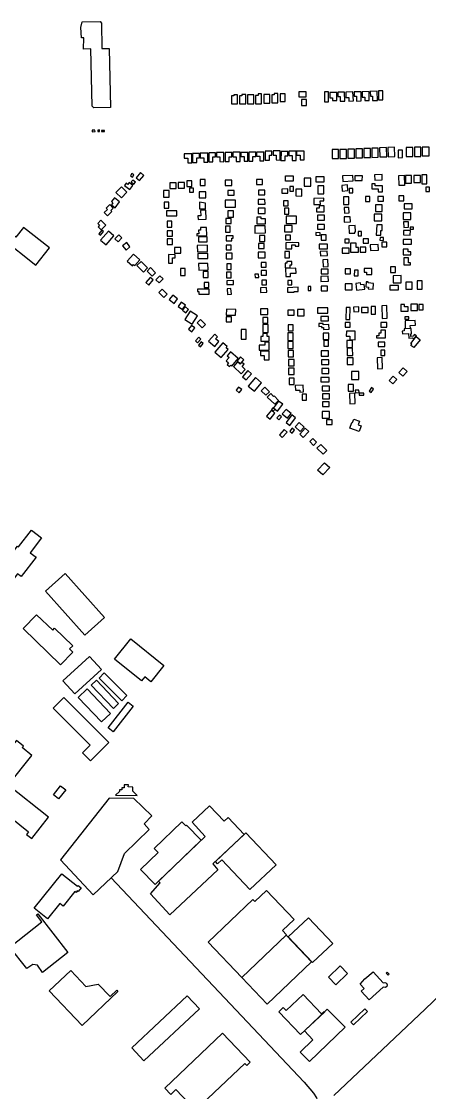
# Model space of a CAD drawing. Header units: metres. Extents: x -118 to 4032, y -3666 to 171.
# Drawn here: x 733 to 1143, y -1009 to 67 of the extents above; entities that cross this region are included whole.
import ezdxf

# ---------------------------------------------------------------- set-up
doc = ezdxf.new("R2010")
doc.units = ezdxf.units.M
for name, color, linetype in [('APRON', 1, 'Continuous'), ('CIVIL_BUILDING', 6, 'Continuous'), ('TAXIWAY', 5, 'Continuous')]:
    doc.layers.add(name, color=color, linetype=linetype)

msp = doc.modelspace()

# ---------------------------------------------------------------- linework, layer by layer
at = {"layer": 'APRON'}
for points in [[(772.1, -775.2), (804.9, -810.3), (829.8, -786.8), (836.3, -768.8), (861.3, -744.7), (856.2, -738.9), (863.9, -731.1), (845.9, -713.5), (820.9, -713.4), (772.1, -775.2)], [(882.1, -830.5), (862.4, -809.3), (872.1, -798.3), (870.6, -796.7), (917.3, -751.9), (904.3, -737.4), (921.9, -721), (936.7, -736.5), (940.6, -732.7), (956.6, -749.7), (925.3, -779.4), (930.1, -785.2), (882.1, -830.5)], [(954.2, -893.4), (979.7, -920.4), (1024.3, -877.6), (998.9, -850.8), (954.2, -893.4)], [(1017.2, -947.1), (1025.8, -956.1), (1012.8, -968.4), (1022.2, -977.9), (1058.1, -943.5), (1040.1, -925.4), (1017.2, -947.1)]]:
    msp.add_lwpolyline(points, close=True, dxfattribs=at)
at = {"layer": 'CIVIL_BUILDING'}
for points in [[(813.1, 65.7), (813.7, 40.1), (820.8, 40.2), (822.2, -19.2), (805.6, -19.6), (803.8, -17.7), (802.4, 39.7), (795.3, 39.3), (795.4, 50.7), (793.2, 50.8), (792.4, 61.3), (793.9, 66.8), (811.9, 67.3), (813.1, 65.7)], [(946.2, -7.6), (944, -7.6), (944, -15.6), (950.1, -15.6), (950.1, -6.3), (946.2, -6.3), (946.2, -7.6)], [(958.2, -15.5), (958.2, -6), (954.2, -6), (954.2, -7.3), (951.9, -7.3), (951.9, -15.5), (958.2, -15.5)], [(966.4, -15.4), (966.4, -6.6), (960, -6.6), (960, -15.4), (966.4, -15.4)], [(968.1, -15.4), (974.2, -15.4), (974.2, -5.5), (970.6, -5.5), (970.6, -7), (968.1, -7), (968.1, -15.4)], [(982.5, -14.9), (982.5, -6), (976.4, -6), (976.4, -14.9), (982.5, -14.9)], [(990.5, -5.1), (986.9, -5.1), (986.9, -6.6), (984.5, -6.6), (984.5, -14.6), (990.5, -14.6), (990.5, -5.1)], [(992.9, -5.3), (992.9, -13.3), (997.9, -13.3), (997.9, -5.3), (992.9, -5.3)], [(1019, -3.5), (1011.6, -3.5), (1011.6, -8.5), (1019, -8.5), (1019, -3.5)], [(1041.4, -13.6), (1041.4, -3.3), (1037.5, -3.3), (1037.5, -13.6), (1041.4, -13.6)], [(1045.5, -9.4), (1045.5, -12.3), (1049.7, -12.3), (1049.7, -4.1), (1042.7, -4.1), (1042.7, -9.4), (1045.5, -9.4)], [(1057.6, -3.7), (1050.9, -3.8), (1050.9, -8.1), (1053.1, -8.1), (1053.1, -12.8), (1057.7, -12.8), (1057.6, -3.7)], [(1066.4, -12.5), (1066, -3.5), (1058.8, -3.8), (1059, -9.2), (1061.7, -9.1), (1061.9, -12.7), (1066.4, -12.5)], [(1069.6, -7.8), (1069.7, -12.7), (1074.3, -12.6), (1074.1, -3.4), (1067.2, -3.5), (1067.3, -7.9), (1069.6, -7.8)], [(1082.4, -12.2), (1082.3, -3.2), (1075.3, -3.3), (1075.3, -8.7), (1078, -8.7), (1078, -12.2), (1082.4, -12.2)], [(1090.6, -12.1), (1090.4, -2.9), (1083.4, -3.1), (1083.5, -7.7), (1085.5, -7.7), (1085.6, -12.2), (1090.6, -12.1)], [(1091.7, -11.5), (1096, -11.5), (1096, -2.4), (1091.7, -2.4), (1091.7, -11.5)], [(1019.2, -11), (1014.2, -11), (1014.2, -17), (1019.2, -17), (1019.2, -11)], [(803.9, -42.1), (803.9, -43.5), (806.8, -43.4), (806.7, -41.9), (803.9, -42.1)], [(809.6, -41.8), (809.6, -43.3), (811.4, -43.3), (811.3, -41.7), (809.6, -41.8)], [(813.4, -42.3), (813.4, -43.3), (816.2, -43.3), (816.2, -42.3), (813.4, -42.3)], [(936.2, -73.7), (936.2, -64.4), (928.9, -64.4), (928.9, -68.8), (932.2, -68.8), (932.2, -73.6), (936.2, -73.7)], [(941.6, -73.6), (941.6, -68.8), (944.2, -68.8), (944.2, -64.5), (937.4, -64.5), (937.4, -73.6), (941.6, -73.6)], [(952.5, -73.5), (952.6, -64.2), (945.3, -64.2), (945.3, -68.6), (948.5, -68.6), (948.5, -73.5), (952.5, -73.5)], [(960.5, -64.3), (953.2, -64.3), (953.2, -68.5), (956.5, -68.5), (956.5, -73.1), (960.5, -73.1), (960.5, -64.3)], [(965.5, -73.1), (965.5, -68.5), (968.4, -68.5), (968.4, -64.1), (961.4, -64.1), (961.4, -73.1), (965.5, -73.1)], [(976.5, -64), (969.2, -64), (969.2, -68.1), (972.5, -68.1), (972.5, -72.8), (976.5, -72.8), (976.5, -64)], [(982, -72.1), (982, -67.2), (984.6, -67.2), (984.6, -63), (977.7, -63), (977.7, -72.1), (982, -72.1)], [(992.9, -72), (992.9, -62.7), (985.7, -62.7), (985.7, -67.1), (988.9, -67.1), (988.9, -71.9), (992.9, -72)], [(993.5, -72.4), (997.7, -72.5), (997.7, -67.7), (1000.5, -67.8), (1000.5, -63.4), (993.7, -63.3), (993.5, -72.4)], [(1009, -63), (1001.5, -63), (1001.5, -67.4), (1005, -67.4), (1005, -72.3), (1009, -72.3), (1009, -63)], [(1017, -63), (1009.4, -63.1), (1009.4, -67.2), (1013, -67.2), (1013.1, -71.8), (1017.1, -71.8), (1017, -63)], [(1051.5, -61.5), (1045, -61.5), (1045, -70.4), (1051.5, -70.4), (1051.5, -61.5)], [(1059.6, -61.3), (1052.9, -61.3), (1052.9, -70.3), (1059.6, -70.3), (1059.6, -61.3)], [(1061, -61), (1061, -70), (1067.4, -70), (1067.4, -61), (1061, -61)], [(1069, -69.8), (1075.5, -69.8), (1075.5, -60.8), (1069, -60.8), (1069, -69.8)], [(1083.6, -69.5), (1083.6, -60.5), (1077, -60.5), (1077, -69.5), (1083.6, -69.5)], [(1091.4, -60.1), (1084.8, -60.2), (1084.9, -69.3), (1091.5, -69.2), (1091.4, -60.1)], [(1092.8, -59.7), (1092.9, -68.8), (1099.9, -68.6), (1099.6, -59.5), (1092.8, -59.7)], [(1101.1, -59.4), (1101.4, -68.6), (1108.2, -68.3), (1107.9, -59.1), (1101.1, -59.4)], [(1115.7, -62), (1111.4, -62.1), (1111.5, -69.6), (1115.9, -69.5), (1115.7, -62)], [(1119.6, -59.4), (1119.6, -68.3), (1126.1, -68.3), (1126.1, -59.4), (1119.6, -59.4)], [(1134.2, -68.3), (1134.2, -59.2), (1127.7, -59.2), (1127.7, -68.3), (1134.2, -68.3)], [(1142.5, -67.8), (1142.5, -58.9), (1135.7, -58.9), (1135.7, -67.8), (1142.5, -67.8)], [(903.9, -74.8), (903.9, -65.8), (896.5, -65.8), (896.5, -70.1), (899.9, -70.1), (899.9, -74.8), (903.9, -74.8)], [(911.9, -69.8), (911.9, -65.4), (904.7, -65.4), (904.7, -74.6), (909, -74.6), (909, -69.8), (911.9, -69.8)], [(920.2, -65.1), (912.5, -65.1), (912.5, -69.6), (916.1, -69.6), (916.1, -74.1), (920.2, -74.1), (920.2, -65.1)], [(925.2, -73.8), (925.2, -68.9), (927.9, -68.9), (927.9, -64.7), (921, -64.7), (921, -73.8), (925.2, -73.8)], [(845.8, -86.7), (843.7, -85.5), (842.3, -88), (844.4, -89.1), (845.8, -86.7)], [(848.1, -89.7), (851.6, -92.5), (855.8, -87.5), (852.4, -84.6), (848.1, -89.7)], [(839.6, -96.5), (838, -95.3), (836.3, -97.6), (841.9, -101.7), (844.9, -97.5), (840.9, -94.7), (839.6, -96.5)], [(843.1, -93.9), (845.9, -96.1), (847.3, -94.2), (844.6, -92.1), (843.1, -93.9)], [(888.2, -100.5), (888.2, -94.9), (881.9, -94.9), (881.9, -100.5), (888.2, -100.5)], [(896.7, -100.3), (896.7, -94.6), (890.4, -94.6), (890.4, -100.3), (896.7, -100.3)], [(898.9, -98.5), (904.1, -98.5), (904.1, -92.9), (898.9, -92.9), (898.9, -98.5)], [(917.5, -91.5), (912.4, -91.5), (912.4, -97.6), (917.5, -97.6), (917.5, -91.5)], [(944.4, -97.4), (944.4, -92.3), (937.4, -92.3), (937.4, -97.4), (944.4, -97.4)], [(969.2, -96.5), (975, -96.5), (975, -91.4), (969.2, -91.4), (969.2, -96.5)], [(998.2, -87.7), (1006, -87.7), (1006, -93.1), (998.3, -93.2), (998.2, -87.7)], [(1023.5, -98.1), (1023.5, -90.1), (1017, -90.1), (1017, -98.1), (1023.5, -98.1)], [(1037.1, -93.8), (1037.1, -88.9), (1028.6, -88.9), (1028.6, -93.8), (1037.1, -93.8)], [(1055.6, -87.8), (1055.9, -93.4), (1066.2, -93), (1065.9, -87.6), (1055.6, -87.8)], [(1075.5, -88), (1068, -87.9), (1067.9, -92.5), (1075.4, -92.6), (1075.5, -88)], [(1095.8, -103.8), (1095.8, -98), (1088.4, -98), (1088.4, -95.9), (1085.1, -95.9), (1085.1, -100.9), (1091.4, -100.9), (1091.4, -103.8), (1095.8, -103.8)], [(1087.8, -86.7), (1088, -92.3), (1095.5, -92), (1095.5, -86.6), (1087.8, -86.7)], [(1112, -87.5), (1117.5, -87.3), (1117.9, -97.4), (1112.3, -97.5), (1112, -87.5)], [(1125, -87.6), (1118.9, -87.6), (1118.9, -95.3), (1125, -95.3), (1125, -87.6)], [(1133.9, -87.6), (1127.1, -87.6), (1127.1, -94.5), (1133.9, -94.5), (1133.9, -87.6)], [(1140.1, -87), (1135.2, -87), (1135.3, -95.9), (1140.2, -95.8), (1140.1, -87)], [(833.3, -110), (838.8, -104.2), (833.2, -98.9), (827.7, -104.7), (833.3, -110)], [(881.1, -102.6), (875.6, -102.6), (875.6, -109.3), (881.1, -109.3), (881.1, -102.6)], [(905.6, -104.4), (905.6, -100.3), (901.7, -100.3), (901.7, -104.4), (905.6, -104.4)], [(918.1, -110.1), (918.1, -103.8), (911.5, -103.8), (911.5, -110.1), (918.1, -110.1)], [(946.6, -102.5), (940.4, -102.5), (940.4, -107.4), (946.6, -107.4), (946.6, -102.5)], [(971.1, -102.3), (971.1, -106.9), (977.4, -106.9), (977.4, -102.3), (971.1, -102.3)], [(994.6, -101.2), (994.6, -105.4), (1000.5, -105.3), (1000.4, -101), (994.6, -101.2)], [(1002.5, -98.6), (1002.6, -103.3), (1006.4, -103.2), (1006.3, -98.5), (1002.5, -98.6)], [(1014.5, -108.3), (1014.6, -101.3), (1008.6, -101.1), (1008.5, -108.1), (1014.5, -108.3)], [(1030.7, -97.8), (1030.7, -106), (1036.6, -106), (1036.6, -97.8), (1030.7, -97.8)], [(1054.8, -97.6), (1055.3, -103.3), (1061, -102.7), (1060.5, -97), (1054.8, -97.6)], [(1065.9, -105), (1065.9, -100.5), (1062.2, -100.5), (1062.2, -105), (1065.9, -105)], [(1142.9, -103.6), (1143, -99.3), (1139.3, -99.1), (1139.2, -103.5), (1142.9, -103.6)], [(819.2, -121.6), (815.9, -124.7), (819.2, -128.2), (823.8, -123.8), (822.7, -122.7), (825, -120.4), (821.6, -116.8), (817.9, -120.3), (819.2, -121.6)], [(823.2, -117), (826.9, -119.9), (831.5, -114.1), (826.2, -109.9), (823.2, -113.7), (824.8, -115), (823.2, -117)], [(880.9, -120.3), (880.9, -114.3), (876.2, -114.3), (876.2, -120.3), (880.9, -120.3)], [(917.9, -115.3), (911.6, -114.4), (911.6, -121.1), (917.9, -121.1), (917.9, -115.3)], [(947.9, -119.4), (947.9, -112.3), (937.6, -112.3), (937.6, -119.4), (947.9, -119.4)], [(977.6, -116.3), (977.5, -111.6), (970.6, -111.6), (970.6, -116.3), (977.6, -116.3)], [(996.2, -118), (1001, -118), (1001, -113.1), (996.2, -113.1), (996.2, -118)], [(1033.3, -116.5), (1033.2, -112.9), (1036.7, -112.8), (1036.7, -110.4), (1026.7, -110.7), (1026.8, -116.6), (1033.3, -116.5)], [(1029.5, -124.1), (1037, -124.1), (1037, -118.1), (1031.9, -118.1), (1031.9, -120.2), (1029.5, -120.2), (1029.5, -124.1)], [(1062, -116.5), (1062, -108.9), (1056.4, -108.9), (1056.4, -116.5), (1062, -116.5)], [(1078.5, -108.6), (1078.5, -113.6), (1083, -113.6), (1083, -108.6), (1078.5, -108.6)], [(1095.2, -117), (1088.7, -117), (1088.7, -123.8), (1095.2, -123.8), (1095.2, -117)], [(1096.7, -108.5), (1091.1, -108.5), (1091.1, -113.3), (1096.7, -113.3), (1096.7, -108.5)], [(1117.1, -112.9), (1117.1, -107.9), (1112, -107.9), (1112, -112.9), (1117.1, -112.9)], [(1125.5, -116), (1117.6, -116), (1117.6, -120.9), (1125.5, -120.9), (1125.5, -116)], [(878.6, -127.9), (889, -127.9), (889, -123.1), (878.6, -123.1), (878.6, -127.9)], [(913, -128), (910.2, -128.1), (910.4, -131.7), (918.4, -131.3), (918, -122.5), (912.8, -122.7), (913, -128)], [(945.9, -123), (940.1, -123), (940.1, -129.3), (945.9, -129.3), (945.9, -123)], [(977.9, -125.8), (977.9, -120.5), (970.7, -120.5), (970.7, -125.8), (977.9, -125.8)], [(997.1, -120.4), (997.1, -126.4), (1001.6, -126.4), (1001.6, -120.4), (997.1, -120.4)], [(998.7, -128.3), (998.7, -135.7), (1009.4, -135.7), (1009.4, -128.3), (998.7, -128.3)], [(1037.5, -132.3), (1037.5, -127.5), (1030.4, -127.5), (1030.4, -132.3), (1037.5, -132.3)], [(1057.1, -129.2), (1057.3, -134.3), (1063.4, -134.2), (1063.1, -129), (1057.1, -129.2)], [(1062.1, -125), (1061.9, -119.5), (1057.2, -119.7), (1057.4, -125.2), (1062.1, -125)], [(1087.4, -133), (1094.9, -133), (1094.9, -126.5), (1087.4, -126.5), (1087.4, -133)], [(1116.4, -125.1), (1116.4, -131.6), (1124.1, -131.6), (1124.1, -125.1), (1116.4, -125.1)], [(712.7, -150.1), (747.3, -177.6), (761, -160.3), (735, -139.7), (727.1, -149.6), (718.6, -142.8), (712.7, -150.1)], [(809.5, -135.6), (811.4, -137.4), (809.8, -139.1), (812.8, -142.1), (817.6, -137.3), (812.7, -132.4), (809.5, -135.6)], [(884.1, -133.5), (879.2, -133.5), (879.2, -139.5), (884.1, -139.5), (884.1, -133.5)], [(919.1, -147.8), (918.9, -139.6), (912.7, -139.7), (912.8, -142.6), (910.9, -142.6), (911, -146), (909, -146.1), (909, -148.1), (919.1, -147.8)], [(942.7, -144.3), (942.7, -138.5), (938, -138.5), (938, -144.3), (942.7, -144.3)], [(943.7, -130.8), (938.2, -130.8), (938.2, -135.9), (943.7, -135.9), (943.7, -130.8)], [(967.3, -138.2), (967.5, -145.3), (978, -145.1), (977.8, -138), (967.3, -138.2)], [(973.8, -131.1), (973.8, -129.4), (969.3, -129.5), (969.3, -136.1), (978.1, -136), (978, -131), (973.8, -131.1)], [(1005, -144), (1005, -137.8), (997.2, -137.8), (997.2, -144), (1005, -144)], [(1037.5, -136.6), (1030.5, -136.6), (1030.5, -141.5), (1037.5, -141.5), (1037.5, -136.6)], [(1062, -138.1), (1062.2, -145.6), (1067.8, -145.5), (1067.8, -144), (1068.5, -144), (1068.3, -137.9), (1062, -138.1)], [(1093.9, -142.8), (1095.5, -142.8), (1095.5, -137), (1089.9, -137.1), (1089.2, -147.4), (1094, -147.4), (1093.9, -142.8)], [(1121.7, -134), (1116.9, -134.2), (1117.1, -139.8), (1121.9, -139.5), (1121.7, -134)], [(1123.4, -139.4), (1123.4, -141.5), (1126.9, -141.5), (1126.9, -139.4), (1123.4, -139.4)], [(815.4, -143.7), (813.7, -142.3), (810.6, -146.2), (812.3, -147.6), (815.4, -143.7)], [(825.6, -148.3), (820.2, -143.6), (812.4, -152.5), (817.8, -157.2), (825.6, -148.3)], [(830.1, -154.2), (833.8, -150.3), (830.6, -147.1), (826.8, -151), (830.1, -154.2)], [(879.4, -148.5), (884.6, -148.5), (884.6, -143.1), (879.4, -143.1), (879.4, -148.5)], [(919.4, -154.1), (919.4, -149.1), (910.7, -149.1), (910.7, -154.1), (919.4, -154.1)], [(945.5, -150.4), (945.5, -148.1), (938.6, -148.1), (938.6, -153.3), (944.1, -153.3), (944.1, -150.4), (945.5, -150.4)], [(977.5, -154), (977.5, -147.9), (972, -147.9), (972, -154), (977.5, -154)], [(1003.2, -152.1), (1003.2, -147.6), (998.1, -147.6), (998.1, -152.1), (1003.2, -152.1)], [(1033.2, -145), (1028.8, -144.8), (1028.7, -147.6), (1033.1, -147.8), (1033.2, -145)], [(1034, -147.3), (1034, -152.6), (1039.2, -152.6), (1039.2, -147.3), (1034, -147.3)], [(1071.1, -148.3), (1074.7, -148.3), (1074.7, -143.8), (1071.1, -143.8), (1071.1, -148.3)], [(1093.1, -152.4), (1096.7, -152.7), (1096.8, -149.9), (1093.3, -149.7), (1093.1, -152.4)], [(1123.7, -142.9), (1116.8, -142.7), (1116.7, -147.3), (1123.6, -147.5), (1123.7, -142.9)], [(837.9, -162.4), (841.9, -159.1), (838.6, -155), (834.5, -158.3), (837.9, -162.4)], [(884.5, -151.3), (879.2, -151.3), (879.2, -156.9), (884.5, -156.9), (884.5, -151.3)], [(892.9, -159.9), (886.7, -159.9), (886.7, -165.6), (892.9, -165.6), (892.9, -159.9)], [(919.8, -164), (919.7, -157.6), (909.5, -157.8), (909.7, -164.2), (919.8, -164)], [(943.5, -162.1), (943.5, -157.4), (938.6, -157.4), (938.6, -162.1), (943.5, -162.1)], [(976.6, -160.8), (976.6, -155.8), (970.9, -155.8), (970.9, -160.8), (976.6, -160.8)], [(1005.7, -155), (998.4, -155.1), (998.5, -161.2), (1004.6, -161.2), (1004.6, -157.3), (1008, -157.3), (1008, -158.6), (1011.5, -158.6), (1011.5, -155.1), (1005.7, -155)], [(1040.4, -161.1), (1040.4, -156.5), (1031.9, -156.5), (1031.9, -161.1), (1040.4, -161.1)], [(1055.1, -160.6), (1055.1, -165.5), (1062.2, -165.5), (1062.2, -160.6), (1055.1, -160.6)], [(1057.7, -151.6), (1057.7, -155.2), (1062.3, -155.2), (1062.3, -151.6), (1057.7, -151.6)], [(1071.7, -164.5), (1071.7, -160), (1069.2, -160), (1069.2, -155.4), (1063.6, -155.4), (1063.6, -164.5), (1071.7, -164.5)], [(1078.9, -159.4), (1073.2, -159.4), (1073.2, -164.6), (1078.9, -164.6), (1078.9, -159.4)], [(1076.1, -155.6), (1081.6, -155.6), (1081.6, -151.1), (1076.1, -151.1), (1076.1, -155.6)], [(1083.4, -157.1), (1083.5, -163), (1091.6, -162.7), (1091.3, -156.8), (1083.4, -157.1)], [(1100.2, -154.4), (1095.1, -154.4), (1095.1, -159.1), (1100.2, -159.1), (1100.2, -154.4)], [(1124.7, -156.6), (1124.7, -151.8), (1116.6, -151.8), (1116.6, -156.6), (1124.7, -156.6)], [(844.4, -178.2), (845.5, -177), (846.7, -177.9), (851.8, -172.1), (845.4, -166.6), (839.2, -173.7), (844.4, -178.2)], [(887.4, -167.1), (880.5, -167), (880.5, -175.5), (884.6, -175.6), (884.6, -170.3), (887.4, -170.3), (887.4, -167.1)], [(910.2, -170.8), (920, -170.8), (920, -166), (910.2, -166), (910.2, -170.8)], [(944.6, -171.3), (944.6, -165.6), (938.5, -165.6), (938.5, -171.3), (944.6, -171.3)], [(977.6, -170.3), (977.6, -164.6), (970.7, -164.6), (970.7, -170.3), (977.6, -170.3)], [(1002.2, -163.8), (997.5, -163.8), (997.5, -170.3), (1002.2, -170.3), (1002.2, -163.8)], [(1033.5, -168.2), (1040.3, -167.9), (1040.1, -163.5), (1033.2, -163.8), (1033.5, -168.2)], [(1035.6, -172.3), (1036, -179.3), (1041.2, -179.1), (1040.7, -172), (1035.6, -172.3)], [(1124, -167.3), (1124, -164.3), (1121.6, -164.3), (1121.6, -161.5), (1116.4, -161.5), (1116.4, -167.3), (1124, -167.3)], [(1121.9, -175.3), (1121.9, -170.1), (1117.2, -170.1), (1117.2, -177.3), (1123.7, -177.3), (1123.7, -175.3), (1121.9, -175.3)], [(855.5, -184.5), (859.6, -180.2), (853, -173.9), (848.9, -178.1), (855.5, -184.5)], [(864.1, -188.8), (867.6, -185.3), (862.5, -180.1), (859, -183.6), (864.1, -188.8)], [(897.5, -187.9), (897.5, -181.1), (892.7, -181.1), (892.7, -187.9), (897.5, -187.9)], [(911, -182.5), (920.3, -182.4), (920.2, -175.8), (910.8, -175.9), (911, -182.5)], [(943.7, -176.3), (939.2, -176.3), (939.2, -181.9), (943.7, -181.9), (943.7, -176.3)], [(978.6, -179.6), (978.6, -175), (973.6, -175), (973.6, -179.6), (978.6, -179.6)], [(1003, -180.4), (1003, -177.3), (1004.5, -177.3), (1004.5, -173.8), (999.4, -173.8), (999.4, -175.6), (997.9, -175.6), (997.9, -180.4), (1003, -180.4)], [(998.2, -180.9), (998.4, -189.1), (1003.2, -189.1), (1003.1, -185.8), (1008.9, -185.6), (1008.6, -180.7), (998.2, -180.9)], [(1041, -181.6), (1034, -181.6), (1034, -186.4), (1041, -186.4), (1041, -181.6)], [(1063.6, -186.4), (1063.6, -181.4), (1058.1, -181.4), (1058.1, -186.4), (1063.6, -186.4)], [(1071.1, -188.3), (1071.2, -182.7), (1067.4, -182.6), (1067.3, -188.2), (1071.1, -188.3)], [(1077.1, -181.1), (1077.1, -184.8), (1079.5, -184.8), (1079.5, -187), (1085.1, -187), (1085.1, -181.1), (1077.1, -181.1)], [(1108.7, -184.9), (1108.7, -179.4), (1103.6, -179.4), (1103.6, -184.9), (1108.7, -184.9)], [(860.7, -197.6), (865.2, -192.5), (862.3, -189.9), (857.8, -195.1), (860.7, -197.6)], [(875.2, -191.4), (872, -188.3), (868, -192.4), (871.1, -195.5), (875.2, -191.4)], [(915.6, -184.1), (915.6, -190), (920.6, -190), (920.6, -184.1), (915.6, -184.1)], [(943.7, -184.8), (939, -184.8), (939, -190.3), (943.7, -190.3), (943.7, -184.8)], [(946, -196.9), (945.9, -193.1), (939.2, -193.2), (939.2, -197), (946, -196.9)], [(971.2, -186.6), (967.5, -186.8), (967.7, -190.1), (971.3, -189.9), (971.2, -186.6)], [(973.9, -187.5), (979, -187.5), (979, -183.1), (973.9, -183.1), (973.9, -187.5)], [(979.1, -197.4), (979.1, -192.8), (974.5, -192.8), (974.5, -197.4), (979.1, -197.4)], [(1000.4, -197.3), (1004.6, -197.3), (1004.6, -192.9), (1000.4, -192.9), (1000.4, -197.3)], [(1033.7, -188.9), (1033.8, -194), (1041.3, -193.8), (1041.1, -188.8), (1033.7, -188.9)], [(1114.3, -195.3), (1114.3, -188.1), (1106.3, -188.2), (1106.4, -195.4), (1114.3, -195.3)], [(1130.4, -193.3), (1130.4, -201.6), (1135.4, -201.6), (1135.4, -193.3), (1130.4, -193.3)], [(879.1, -206.8), (874.1, -201.8), (870.9, -205), (875.9, -210), (879.1, -206.8)], [(911.1, -206.6), (921.6, -206.6), (921.6, -201.9), (909.7, -201.9), (909.7, -204.1), (911.1, -204.1), (911.1, -206.6)], [(916.5, -200.1), (921, -200.1), (921, -195.1), (916.5, -195.1), (916.5, -200.1)], [(939.4, -201.3), (939.9, -207.1), (943.9, -206.7), (943.3, -200.9), (939.4, -201.3)], [(979.1, -200), (973, -200.3), (973.2, -205), (979.3, -204.7), (979.1, -200)], [(1007, -204.8), (1007, -204), (1011, -204), (1010.9, -199.7), (1000.1, -200.4), (1000.2, -204.9), (1007, -204.8)], [(1021, -199.2), (1021.1, -203), (1023.8, -203), (1023.7, -199.2), (1021, -199.2)], [(1034, -203.5), (1040.5, -203.5), (1040.5, -198.6), (1034, -198.6), (1034, -203.5)], [(1058.2, -202.3), (1065.2, -202.3), (1065.2, -196.5), (1058.2, -196.5), (1058.2, -202.3)], [(1073.6, -195.4), (1068.8, -196.1), (1069.7, -202.8), (1078, -201.6), (1077.3, -196.9), (1073.8, -197.4), (1073.6, -195.4)], [(1081.3, -195.4), (1081.4, -194.5), (1079.3, -194.3), (1078.9, -199.4), (1081.6, -199.7), (1081.4, -201.3), (1086.2, -201.7), (1086.7, -195.9), (1081.3, -195.4)], [(1103, -198.1), (1103, -202.5), (1111.7, -202.5), (1111.7, -198.1), (1103, -198.1)], [(1119, -201.9), (1125.6, -201.9), (1125.6, -194.8), (1119, -194.8), (1119, -201.9)], [(886.2, -216), (889.8, -211.4), (885, -207.6), (881.4, -212.2), (886.2, -216)], [(890.4, -219.3), (894.7, -222.2), (897.8, -217.7), (893.4, -214.8), (890.4, -219.3)], [(897.6, -219.5), (894.8, -222.9), (897.9, -225.5), (900.7, -222.1), (897.6, -219.5)], [(897, -232.2), (904.3, -236.9), (909.6, -228.5), (902.4, -223.9), (897, -232.2)], [(948.1, -227.8), (948.2, -222.1), (938.8, -221.9), (938.7, -227.7), (948.1, -227.8)], [(980.4, -227.1), (980.4, -221.5), (972.9, -221.5), (972.9, -227.1), (980.4, -227.1)], [(1006.9, -222.9), (1000.5, -222.9), (1000.5, -228), (1006.9, -228), (1006.9, -222.9)], [(1016.9, -222.3), (1010.4, -222.3), (1010.4, -228.5), (1016.9, -228.5), (1016.9, -222.3)], [(1040.9, -225.8), (1040.9, -220.5), (1030.4, -220.5), (1030.4, -225.8), (1040.9, -225.8)], [(1063.1, -220.3), (1059.1, -220.3), (1058.9, -232.2), (1062.9, -232.3), (1063.1, -220.3)], [(1071.8, -219.6), (1066.5, -219.9), (1066.8, -224.4), (1072, -224.1), (1071.8, -219.6)], [(1074.7, -225.1), (1081.2, -225.1), (1081.2, -220), (1074.7, -220), (1074.7, -225.1)], [(1084.4, -219), (1084.4, -227), (1088.7, -227), (1088.7, -219), (1084.4, -219)], [(1094.9, -218.4), (1095.5, -231.2), (1100.4, -231), (1099.9, -218.3), (1094.9, -218.4)], [(1117.9, -219.5), (1117.9, -217.3), (1114.1, -217.3), (1114.1, -223.9), (1121.4, -223.9), (1121.4, -219.5), (1117.9, -219.5)], [(1124.1, -216.9), (1124.1, -223.1), (1131, -223.1), (1131, -216.9), (1124.1, -216.9)], [(1136.6, -217), (1132.2, -217), (1132.2, -222.5), (1136.6, -222.5), (1136.6, -217)], [(909.4, -235.5), (914.4, -240.6), (917.9, -237.1), (912.8, -232.1), (909.4, -235.5)], [(944, -229.6), (938.4, -229.6), (938.4, -234.4), (944, -234.4), (944, -229.6)], [(980.4, -236), (980.4, -230.3), (975.4, -230.3), (975.4, -236), (980.4, -236)], [(1042, -242), (1041.8, -237.4), (1036.1, -237.7), (1036.1, -236.1), (1031.7, -236.3), (1031.8, -239.1), (1034.3, -239), (1034.4, -240.3), (1036.3, -240.2), (1036.4, -242.3), (1042, -242)], [(1041.5, -233.6), (1041.5, -229.1), (1033.7, -229.1), (1033.7, -233.6), (1041.5, -233.6)], [(1063.1, -240), (1063.1, -235.1), (1058, -235.1), (1058, -240), (1063.1, -240)], [(1100.2, -235.3), (1094, -235.3), (1094, -239.9), (1100.2, -239.9), (1100.2, -235.3)], [(1122.2, -229.4), (1118.1, -229.4), (1118.1, -232), (1122.2, -232), (1122.2, -229.4)], [(1118.6, -241.2), (1123.7, -241), (1123.6, -238.1), (1128.7, -238), (1128.6, -233.2), (1118.4, -233.5), (1118.6, -241.2)], [(900.7, -242.1), (904.2, -244.7), (907.2, -240.7), (903.7, -238.1), (900.7, -242.1)], [(927.1, -259.3), (931.2, -254.4), (928, -251.8), (930, -249.5), (927, -246.9), (920.9, -254.1), (927.1, -259.3)], [(958.5, -242.3), (953.5, -242.3), (953.5, -251.9), (958.5, -251.9), (958.5, -242.3)], [(973.5, -249.3), (973.5, -254), (981.9, -254), (981.9, -249.3), (979.7, -249.3), (979.7, -246.4), (975.4, -246.4), (975.4, -249.3), (973.5, -249.3)], [(980.9, -245.3), (980.9, -237.1), (975.5, -237.1), (975.5, -245.3), (980.9, -245.3)], [(1000.6, -245.5), (1000.6, -253.3), (1005.9, -253.3), (1005.9, -245.5), (1000.6, -245.5)], [(1000.9, -243.6), (1005.9, -243.6), (1005.9, -237.5), (1000.9, -237.5), (1000.9, -243.6)], [(1041.7, -252.3), (1041.7, -246.1), (1036.2, -246.1), (1036.2, -252.3), (1041.7, -252.3)], [(1063, -248.9), (1063, -252.4), (1068.2, -252.5), (1068.3, -244.1), (1059.4, -244), (1059.3, -248.8), (1063, -248.9)], [(1089.5, -248.6), (1089.5, -250.8), (1098.7, -250.8), (1098.7, -243.1), (1093.9, -243.1), (1093.9, -246), (1091.9, -246), (1091.9, -248.6), (1089.5, -248.6)], [(1117.4, -241.5), (1117.5, -243.6), (1115.6, -243.8), (1115.7, -246.6), (1121.7, -246.3), (1122, -251.1), (1125.9, -250.8), (1127.5, -251.5), (1129.7, -248.5), (1128, -247.2), (1126.6, -249), (1124.2, -249.2), (1124, -246.7), (1124.9, -246.6), (1124.5, -241.1), (1117.4, -241.5)], [(913.2, -252), (911.1, -250), (907.7, -253.7), (909.8, -255.6), (913.2, -252)], [(913.4, -254.6), (910.6, -258), (912.7, -259.7), (915.4, -256.3), (913.4, -254.6)], [(939.7, -259.5), (935.3, -255.6), (927.2, -265), (933.5, -270.4), (940.5, -262.2), (938.7, -260.7), (939.7, -259.5)], [(971.7, -262.9), (981.9, -262.9), (981.9, -255.1), (977.4, -255.1), (977.4, -258.1), (971.7, -258.1), (971.7, -262.9)], [(1005.9, -261.3), (1005.9, -254.4), (1000.5, -254.4), (1000.5, -261.3), (1005.9, -261.3)], [(1036.6, -258.9), (1041.4, -258.9), (1041.4, -253.4), (1036.6, -253.4), (1036.6, -258.9)], [(1065.4, -260.3), (1065.4, -253.4), (1060, -253.4), (1060, -260.3), (1065.4, -260.3)], [(1098.2, -259.4), (1098.2, -255.1), (1091.4, -255.1), (1091.4, -259.4), (1098.2, -259.4)], [(1129.6, -249.4), (1133.5, -252.6), (1127.2, -260.5), (1124.2, -258.2), (1125.2, -257), (1124.2, -256.2), (1129.6, -249.4)], [(939.5, -277.5), (941.9, -279.6), (943.2, -278.2), (944.1, -279), (950.7, -271.3), (943, -264.8), (939.7, -268.7), (941.5, -270.3), (938.5, -273.9), (940.8, -275.9), (939.5, -277.5)], [(973, -264), (973, -268.5), (976.7, -268.5), (976.7, -272.9), (981.7, -272.9), (981.7, -264), (973, -264)], [(1000.9, -263.3), (1000.9, -269.9), (1006.4, -269.9), (1006.4, -263.3), (1000.9, -263.3)], [(1034.2, -268.9), (1041.4, -268.9), (1041.4, -263.8), (1034.2, -263.8), (1034.2, -268.9)], [(1060.1, -261.2), (1060.3, -268.5), (1065.8, -268.3), (1065.6, -261), (1060.1, -261.2)], [(1098.2, -268.3), (1098.2, -263.1), (1094, -263.1), (1094, -268.3), (1098.2, -268.3)], [(945.9, -279.4), (953.8, -286.7), (957.8, -282.3), (954.6, -279.4), (956.5, -277.2), (954.4, -275.3), (952.7, -277.2), (950.1, -274.8), (945.9, -279.4)], [(952.9, -276.7), (956.3, -272.9), (953, -269.9), (949.6, -273.7), (952.9, -276.7)], [(1006.9, -272.3), (1001.2, -272.3), (1001.2, -278.9), (1006.9, -278.9), (1006.9, -272.3)], [(1041.8, -277.6), (1041.8, -272.7), (1034.4, -272.7), (1034.4, -277.6), (1041.8, -277.6)], [(1066.2, -270.6), (1060.1, -270.6), (1060.1, -277.6), (1066.2, -277.6), (1066.2, -270.6)], [(1095.6, -281.6), (1095.3, -270.5), (1090.3, -270.6), (1090.6, -281.8), (1095.6, -281.6)], [(964.1, -286.7), (960.3, -283.5), (955, -289.7), (958.8, -292.9), (964.1, -286.7)], [(974.1, -295.9), (967.9, -290.6), (960.7, -299.1), (966.9, -304.4), (974.1, -295.9)], [(1001.2, -287.5), (1006.9, -287.5), (1006.9, -281.1), (1001.2, -281.1), (1001.2, -287.5)], [(1042.1, -295), (1042.1, -290.5), (1033.6, -290.5), (1033.6, -295), (1042.1, -295)], [(1041.6, -286.4), (1041.6, -281.4), (1034.7, -281.4), (1034.7, -286.4), (1041.6, -286.4)], [(1072, -292.6), (1072, -284.5), (1064.6, -284.5), (1064.6, -292.6), (1072, -292.6)], [(1106.5, -289.1), (1110.2, -292.5), (1106.1, -296.9), (1102.4, -293.4), (1106.5, -289.1)], [(1116.6, -280.7), (1120.6, -284.4), (1116.2, -289.1), (1112.2, -285.4), (1116.6, -280.7)], [(951.6, -305.9), (954.2, -302.7), (951.1, -300.1), (948.5, -303.2), (951.6, -305.9)], [(973.9, -303.9), (978.4, -308.4), (982.1, -304.8), (977.5, -300.3), (973.9, -303.9)], [(1001.9, -297.5), (1006.9, -297.5), (1006.9, -291.1), (1001.9, -291.1), (1001.9, -297.5)], [(1008.1, -303.3), (1012.5, -303.1), (1012.6, -305.2), (1016.4, -305), (1016.1, -298.2), (1007.9, -298.5), (1008.1, -303.3)], [(1042.4, -299.1), (1035.2, -299.1), (1035.2, -304), (1042.4, -304), (1042.4, -299.1)], [(1066.7, -297.5), (1061.1, -297.5), (1061.1, -304.1), (1066.7, -304.1), (1066.7, -297.5)], [(1086.6, -302.1), (1084.7, -300.7), (1082.3, -304.1), (1084.2, -305.5), (1086.6, -302.1)], [(986.9, -309), (986.2, -309.7), (983.3, -306.7), (979.7, -310.2), (987.5, -317.3), (991.3, -313.7), (986.9, -309)], [(1014.9, -307.3), (1014.9, -313.3), (1019.4, -313.3), (1019.4, -307.3), (1014.9, -307.3)], [(1042.5, -311.8), (1042.5, -306.8), (1035.4, -306.8), (1035.4, -311.8), (1042.5, -311.8)], [(1062.8, -317), (1068.3, -316.7), (1067.8, -306.3), (1062.4, -306.6), (1062.8, -317)], [(1068.4, -305.8), (1072.1, -305.7), (1072, -303.2), (1068.3, -303.3), (1068.4, -305.8)], [(1072.1, -308.4), (1076.9, -308.4), (1076.9, -306.4), (1072.1, -306.4), (1072.1, -308.4)], [(985.6, -320.9), (984, -322.8), (985.8, -324.3), (987.4, -322.5), (985.6, -320.9)], [(986, -321.1), (990.1, -324.2), (995.4, -317.4), (991.3, -314.3), (986, -321.1)], [(1000.3, -331.3), (1004, -326.7), (998.7, -322.5), (995, -327), (1000.3, -331.3)], [(1042.1, -315), (1035.5, -315), (1035.5, -319.6), (1042.1, -319.6), (1042.1, -315)], [(984, -323.4), (979.1, -329.2), (982.7, -332.3), (987.6, -326.4), (984, -323.4)], [(989.4, -331.1), (991.4, -333), (994.1, -330.1), (992.1, -328.2), (989.4, -331.1)], [(998.7, -335.7), (1002.6, -338.7), (1008.4, -330.9), (1004.5, -328), (998.7, -335.7)], [(1035, -324.6), (1035, -331.3), (1042.4, -331.3), (1042.4, -324.6), (1035, -324.6)], [(1045, -337.6), (1045, -333), (1039.5, -333), (1039.5, -337.6), (1045, -337.6)], [(1065, -335.6), (1065.5, -335.8), (1066.8, -332.3), (1072.5, -334.5), (1071.1, -338), (1074.3, -339.2), (1072.1, -344.9), (1062.8, -341.4), (1065, -335.6)], [(992.1, -348.1), (995, -350.7), (999.8, -345.3), (996.9, -342.7), (992.1, -348.1)], [(1004.9, -346.3), (1007.4, -343.4), (1005, -341.4), (1002.5, -344.3), (1004.9, -346.3)], [(1016.9, -340.4), (1012, -335.8), (1007.9, -340.1), (1012.8, -344.7), (1016.9, -340.4)], [(1012.5, -347.4), (1016.1, -350.7), (1021.5, -344.8), (1017.9, -341.5), (1012.5, -347.4)], [(1022.5, -354.8), (1026.3, -358.7), (1029.5, -355.6), (1025.8, -351.7), (1022.5, -354.8)], [(1035.9, -367.6), (1039.6, -363.8), (1033.6, -357.8), (1029.8, -361.6), (1035.9, -367.6)], [(1037.4, -376.2), (1042.6, -381), (1035.7, -388.4), (1030.5, -383.6), (1037.4, -376.2)], [(742.9, -443.9), (753, -451.7), (741.6, -466.6), (747.5, -471.2), (732.5, -490.6), (728.8, -487.8), (704.7, -519.1), (716.7, -528.7), (714.5, -532.1), (711.9, -530), (703.5, -539.6), (676.7, -515.9), (686.1, -503.6), (692, -508.1), (728.9, -460.1), (729.9, -460.8), (742.9, -443.9)], [(776.6, -487.6), (816.3, -531.7), (796.6, -549.4), (756.9, -505.3), (776.6, -487.6)], [(748, -528.9), (764.2, -544.5), (766.1, -542.5), (784.3, -560.1), (781.1, -563.3), (784.4, -566.4), (772, -579.2), (734.5, -542.9), (748, -528.9)], [(842.6, -553), (875.9, -579.9), (862.8, -596.2), (856.8, -591.4), (853.6, -595.4), (826.2, -573.4), (842.6, -553)], [(801.2, -570.8), (813.1, -583.8), (786.4, -608.4), (774.4, -595.5), (801.2, -570.8)], [(816.1, -587.4), (811, -592.5), (833.6, -615.3), (838.7, -610.2), (816.1, -587.4)], [(808.1, -594.7), (802.9, -599.6), (825.2, -623.1), (830.4, -618.2), (808.1, -594.7)], [(775.5, -612.1), (820.7, -657.2), (802.3, -675.8), (794.2, -667.7), (801.9, -660.1), (764.6, -622.9), (775.5, -612.1)], [(798.9, -603.5), (789.9, -612.1), (813.4, -636.7), (822.4, -628.2), (798.9, -603.5)], [(839.9, -616.7), (845.1, -620.7), (825.1, -646.6), (819.9, -642.5), (839.9, -616.7)], [(724.7, -664.1), (702.7, -691.8), (700.3, -689.9), (697.4, -693.5), (700.1, -695.6), (690.5, -707.6), (739.9, -747.1), (737.8, -749.7), (743.1, -753.9), (760.1, -732.5), (719.6, -700.2), (743.4, -670.3), (733.6, -662.5), (734.9, -660.9), (727.8, -655.2), (725.7, -657.8), (724.6, -656.9), (721.1, -661.2), (724.7, -664.1)], [(764.9, -709.8), (772.2, -700.7), (777.3, -704.8), (770, -714), (764.9, -709.8)], [(827.3, -710.2), (849, -710.6), (844.8, -706.3), (844.8, -702.1), (840.2, -702), (840.3, -699.8), (836.1, -699.8), (835.9, -702.9), (833.6, -702.8), (833.6, -705), (831.4, -705), (831.4, -706.4), (827.3, -710.2)], [(870.1, -767.9), (866.2, -763.9), (894.1, -737.1), (897.9, -741.1), (898.7, -740.3), (913.4, -755.6), (867.1, -800.1), (852.5, -784.9), (870.1, -767.9)], [(958.3, -748.1), (988.8, -780.3), (962.5, -805.2), (934.2, -775.1), (929.9, -779.2), (927.8, -777), (958.3, -748.1)], [(788.9, -806.5), (787.7, -808), (786.5, -807), (774.7, -821.7), (771.5, -819.1), (759, -834.6), (745.6, -823.9), (773.4, -789.2), (789.1, -801.7), (789.7, -801), (792.8, -803.4), (789.8, -807.1), (788.9, -806.5)], [(979, -806.1), (1006.8, -835.3), (995.2, -846.4), (999.2, -850.6), (954.2, -893.4), (920.3, -857.9), (965.3, -815), (967.5, -817.1), (979, -806.1)], [(747.8, -830.6), (749.1, -829.6), (779.5, -868.4), (754, -888.5), (748.9, -881), (744.2, -880.3), (738.2, -884.5), (721.1, -862.9), (753.3, -837.5), (747.8, -830.6)], [(1021.4, -833.4), (1045.7, -859.4), (1025.2, -878.5), (1000.9, -852.5), (1021.4, -833.4)], [(1053, -881.9), (1060.4, -889.6), (1048.7, -900.9), (1041.3, -893.3), (1053, -881.9)], [(822, -912.4), (828.5, -906.1), (829.7, -907.4), (793.9, -941.7), (760.7, -906.9), (782.3, -886.3), (797.6, -902.6), (810, -900.1), (822, -912.4)], [(1096.5, -898.8), (1098.2, -898.5), (1099.8, -899.3), (1100.5, -900.9), (1100, -902.5), (1098.7, -903.6), (1096.2, -903.1), (1082.4, -915.9), (1074.3, -907.2), (1077.2, -904.5), (1073.2, -900.2), (1077.9, -894.7), (1086.4, -887.9), (1096.5, -898.8)], [(1099.3, -889.2), (1100.3, -888.2), (1102.3, -890.2), (1101.3, -891.2), (1099.3, -889.2)], [(899.4, -911.9), (911.6, -924.8), (855.7, -977.3), (843.6, -964.3), (899.4, -911.9)], [(1034.4, -930), (1036.9, -927.7), (1037.3, -928.2), (1013.2, -950.9), (991.6, -927.9), (996, -923.7), (998.8, -926.7), (1016, -910.5), (1034.4, -930)], [(1066.5, -941), (1064, -938.3), (1078, -925.1), (1080.5, -927.8), (1066.5, -941)], [(935, -949.5), (962.6, -978.7), (959.2, -981.9), (957.2, -979.8), (907.7, -1026.7), (888.1, -1006), (882.8, -1011), (876.8, -1004.6), (935, -949.5)]]:
    msp.add_lwpolyline(points, close=True, dxfattribs=at)
at = {"layer": 'TAXIWAY'}
for points in [[(1621, -706.2), (1600.3, -685.6), (1578.1, -662.2), (1571.7, -659.6), (1559.5, -658), (1553.1, -659.6), (1499.9, -682.2), (1415.5, -721.3), (1396.5, -731.2), (1353.8, -750.9), (1304.8, -772.4), (1295.1, -778.2), (1289.7, -782.5), (1236.3, -833.1), (1211.5, -855.3), (1138.6, -925.2)], [(822.8, -793), (1017, -998.5), (1026.5, -1009.7), (1029.4, -1014.4), (1030.6, -1019.7), (1030, -1025.1), (1027.5, -1030)], [(1138.6, -925.2), (1046.7, -1011.9)]]:
    msp.add_lwpolyline(points, dxfattribs=at)

doc.saveas('drawing.dxf')
